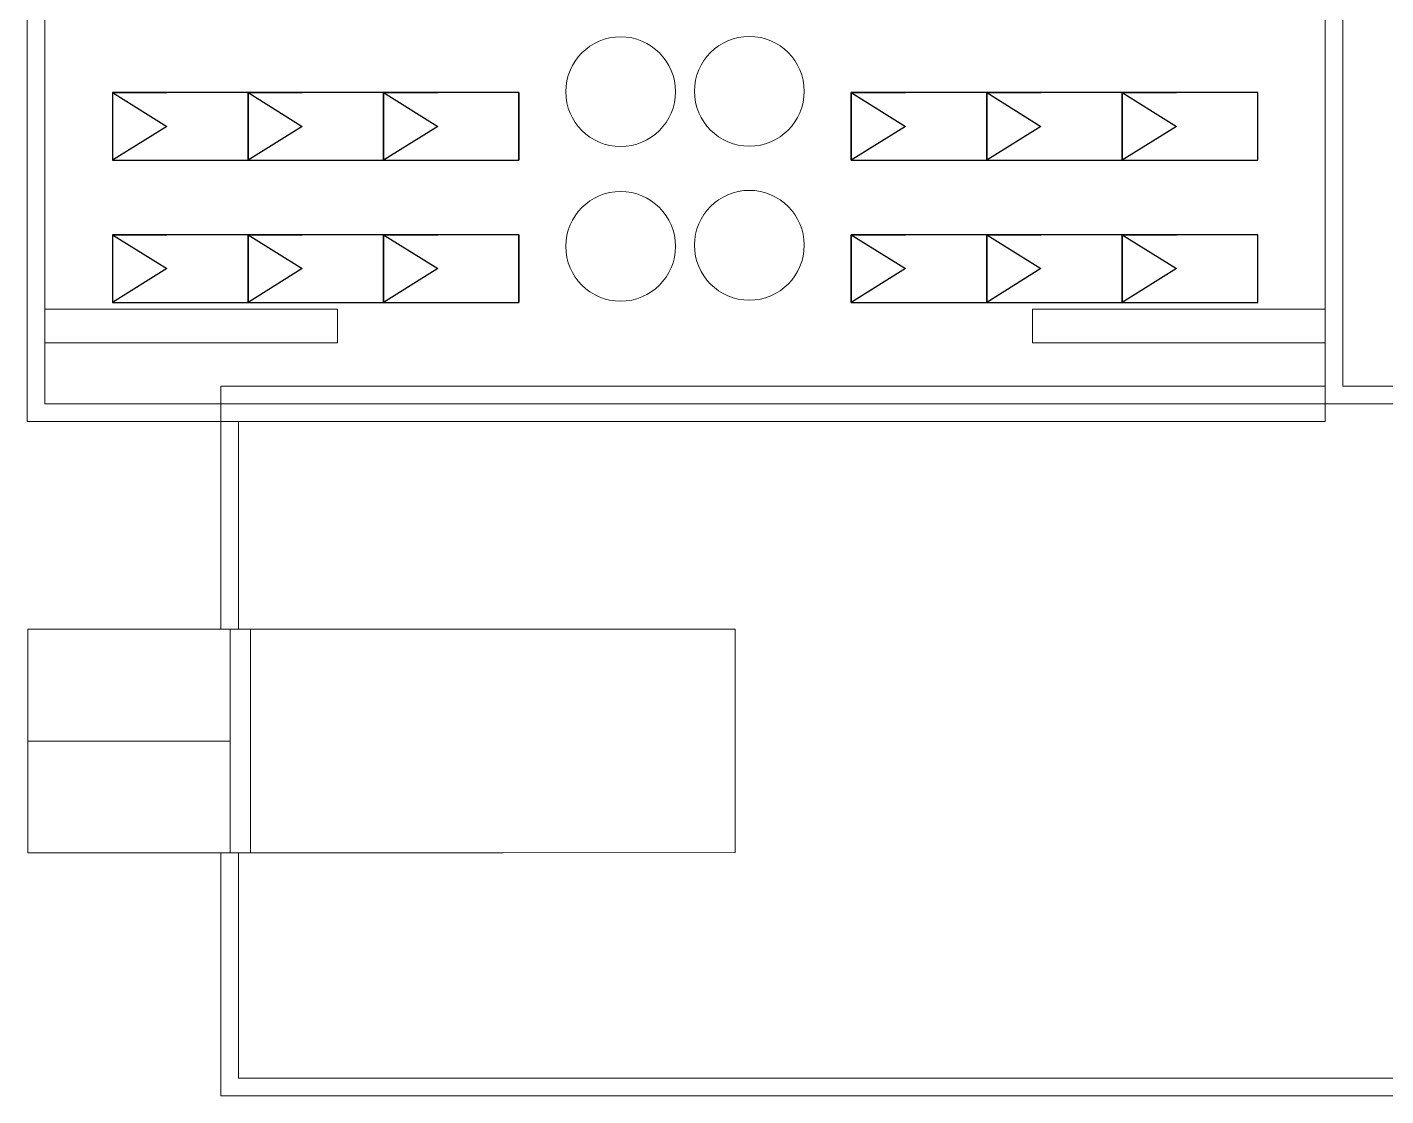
# Model space of a CAD drawing. Header units: millimetres. Extents: x -65 to 139, y 387 to 509.
# Drawn here: x 79.53 to 99.59, y 453.92 to 469.69 of the extents above; entities that cross this region are included whole.
import ezdxf

# ---------------------------------------------------------------- set-up
doc = ezdxf.new("R2010")
doc.units = ezdxf.units.MM
doc.layers.add('pannelli', color=1, linetype='Continuous')
doc.layers.add('PROIEZIONI - projections', color=145, linetype='Continuous', lineweight=13)

msp = doc.modelspace()

# ---------------------------------------------------------------- linework, layer by layer
at = {"layer": 'pannelli'}
for p, q in [((80.794, 468.73), (80.794, 467.73)), ((82.794, 468.73), (80.794, 468.73)), ((80.794, 468.73), (81.594, 468.23)), ((80.794, 468.73), (80.794, 467.73)), ((80.794, 468.73), (80.794, 467.73)), ((80.794, 468.73), (80.794, 467.73)), ((82.794, 468.73), (80.794, 468.73)), ((80.794, 468.73), (81.594, 468.73)), ((82.794, 468.73), (80.794, 468.73)), ((82.794, 468.73), (80.794, 468.73)), ((84.794, 468.73), (82.794, 468.73)), ((82.794, 468.73), (82.794, 467.73)), ((82.794, 467.73), (82.794, 468.73)), ((84.794, 468.73), (82.794, 468.73)), ((84.794, 468.73), (82.794, 468.73)), ((84.794, 468.73), (82.794, 468.73)), ((82.794, 468.73), (83.594, 468.23)), ((82.794, 468.73), (82.794, 467.73)), ((82.794, 467.73), (82.794, 468.73)), ((82.794, 468.73), (82.794, 467.73)), ((82.794, 468.73), (82.794, 467.73)), ((82.794, 467.73), (82.794, 468.73)), ((82.794, 468.73), (82.794, 467.73)), ((82.794, 467.73), (82.794, 468.73)), ((82.794, 468.73), (83.594, 468.73)), ((84.794, 468.73), (84.794, 467.73)), ((84.794, 467.73), (84.794, 468.73)), ((86.794, 468.73), (84.794, 468.73)), ((84.794, 468.73), (85.594, 468.23)), ((84.794, 468.73), (84.794, 467.73)), ((84.794, 467.73), (84.794, 468.73)), ((84.794, 468.73), (84.794, 467.73)), ((84.794, 468.73), (84.794, 467.73)), ((84.794, 467.73), (84.794, 468.73)), ((84.794, 468.73), (84.794, 467.73)), ((84.794, 467.73), (84.794, 468.73)), ((86.794, 468.73), (84.794, 468.73)), ((86.794, 468.73), (84.794, 468.73)), ((86.794, 468.73), (84.794, 468.73)), ((86.794, 468.73), (84.794, 468.73)), ((84.794, 468.73), (85.594, 468.73)), ((86.794, 467.73), (86.794, 468.73)), ((86.794, 468.73), (86.794, 467.73)), ((86.794, 467.73), (86.794, 468.73)), ((86.794, 468.73), (86.794, 467.73)), ((86.794, 467.73), (86.794, 468.73)), ((86.794, 468.73), (86.794, 467.73)), ((86.794, 468.73), (86.794, 467.73)), ((86.794, 467.73), (86.794, 468.73)), ((86.794, 468.73), (86.794, 467.73)), ((86.794, 467.73), (86.794, 468.73)), ((86.794, 468.73), (86.794, 467.73)), ((91.698, 467.73), (91.698, 468.73)), ((91.698, 468.73), (91.698, 467.73)), ((93.698, 468.73), (91.698, 468.73)), ((91.698, 468.73), (92.498, 468.23)), ((91.698, 467.73), (91.698, 468.73)), ((91.698, 468.73), (91.698, 467.73)), ((91.698, 467.73), (91.698, 468.73)), ((91.698, 468.73), (91.698, 467.73)), ((91.698, 468.73), (91.698, 467.73)), ((91.698, 467.73), (91.698, 468.73)), ((91.698, 468.73), (91.698, 467.73)), ((91.698, 468.73), (92.498, 468.23)), ((91.698, 467.73), (91.698, 468.73)), ((91.698, 468.73), (91.698, 467.73)), ((91.698, 467.73), (91.698, 468.73)), ((91.698, 468.73), (91.698, 467.73)), ((91.698, 468.73), (91.698, 467.73)), ((91.698, 467.73), (91.698, 468.73)), ((91.698, 468.73), (91.698, 467.73)), ((91.698, 467.73), (91.698, 468.73)), ((91.698, 468.73), (91.698, 467.73)), ((93.698, 468.73), (91.698, 468.73)), ((93.698, 468.73), (91.698, 468.73)), ((93.698, 468.73), (91.698, 468.73)), ((91.698, 468.73), (92.498, 468.73)), ((93.698, 468.73), (91.698, 468.73)), ((93.698, 468.73), (91.698, 468.73)), ((93.698, 468.73), (91.698, 468.73)), ((91.698, 468.73), (92.498, 468.73)), ((93.698, 468.73), (91.698, 468.73)), ((91.698, 468.73), (92.498, 468.23)), ((91.698, 467.73), (91.698, 468.73)), ((91.698, 468.73), (91.698, 467.73)), ((91.698, 467.73), (91.698, 468.73)), ((91.698, 468.73), (91.698, 467.73)), ((91.698, 468.73), (91.698, 467.73)), ((91.698, 467.73), (91.698, 468.73)), ((91.698, 468.73), (91.698, 467.73)), ((91.698, 468.73), (92.498, 468.23)), ((91.698, 467.73), (91.698, 468.73)), ((91.698, 468.73), (91.698, 467.73)), ((91.698, 467.73), (91.698, 468.73)), ((91.698, 468.73), (91.698, 467.73)), ((91.698, 468.73), (91.698, 467.73)), ((91.698, 467.73), (91.698, 468.73)), ((91.698, 468.73), (91.698, 467.73)), ((91.698, 467.73), (91.698, 468.73)), ((91.698, 468.73), (91.698, 467.73)), ((93.698, 468.73), (91.698, 468.73)), ((93.698, 468.73), (91.698, 468.73)), ((93.698, 468.73), (91.698, 468.73)), ((91.698, 468.73), (92.498, 468.73)), ((93.698, 468.73), (91.698, 468.73)), ((93.698, 468.73), (91.698, 468.73)), ((93.698, 468.73), (91.698, 468.73)), ((91.698, 468.73), (92.498, 468.73)), ((93.698, 468.73), (91.698, 468.73)), ((95.698, 468.73), (93.698, 468.73)), ((93.698, 467.73), (93.698, 468.73)), ((93.698, 468.73), (93.698, 467.73)), ((95.698, 468.73), (93.698, 468.73)), ((95.698, 468.73), (93.698, 468.73)), ((95.698, 468.73), (93.698, 468.73)), ((95.698, 468.73), (93.698, 468.73)), ((95.698, 468.73), (93.698, 468.73)), ((95.698, 468.73), (93.698, 468.73)), ((95.698, 468.73), (93.698, 468.73)), ((95.698, 468.73), (93.698, 468.73)), ((95.698, 468.73), (93.698, 468.73)), ((93.698, 468.73), (94.498, 468.23)), ((93.698, 467.73), (93.698, 468.73)), ((93.698, 468.73), (93.698, 467.73)), ((93.698, 467.73), (93.698, 468.73)), ((93.698, 468.73), (93.698, 467.73)), ((93.698, 468.73), (93.698, 467.73)), ((93.698, 467.73), (93.698, 468.73)), ((93.698, 468.73), (93.698, 467.73)), ((93.698, 468.73), (94.498, 468.23)), ((93.698, 467.73), (93.698, 468.73)), ((93.698, 468.73), (93.698, 467.73)), ((93.698, 467.73), (93.698, 468.73)), ((93.698, 468.73), (93.698, 467.73)), ((93.698, 468.73), (93.698, 467.73)), ((93.698, 467.73), (93.698, 468.73)), ((93.698, 468.73), (93.698, 467.73)), ((93.698, 467.73), (93.698, 468.73)), ((93.698, 468.73), (93.698, 467.73)), ((93.698, 468.73), (94.498, 468.73)), ((93.698, 468.73), (94.498, 468.73)), ((95.698, 468.73), (93.698, 468.73)), ((95.698, 468.73), (93.698, 468.73)), ((95.698, 468.73), (93.698, 468.73)), ((95.698, 468.73), (93.698, 468.73)), ((95.698, 468.73), (93.698, 468.73)), ((95.698, 468.73), (93.698, 468.73)), ((95.698, 468.73), (93.698, 468.73)), ((95.698, 468.73), (93.698, 468.73)), ((95.698, 468.73), (93.698, 468.73)), ((93.698, 468.73), (94.498, 468.23)), ((93.698, 467.73), (93.698, 468.73)), ((93.698, 468.73), (93.698, 467.73)), ((93.698, 467.73), (93.698, 468.73)), ((93.698, 468.73), (93.698, 467.73)), ((93.698, 468.73), (93.698, 467.73)), ((93.698, 467.73), (93.698, 468.73)), ((93.698, 468.73), (93.698, 467.73)), ((93.698, 468.73), (94.498, 468.23)), ((93.698, 467.73), (93.698, 468.73)), ((93.698, 468.73), (93.698, 467.73)), ((93.698, 467.73), (93.698, 468.73)), ((93.698, 468.73), (93.698, 467.73)), ((93.698, 468.73), (93.698, 467.73)), ((93.698, 467.73), (93.698, 468.73)), ((93.698, 468.73), (93.698, 467.73)), ((93.698, 467.73), (93.698, 468.73)), ((93.698, 468.73), (93.698, 467.73)), ((93.698, 468.73), (94.498, 468.73)), ((93.698, 468.73), (94.498, 468.73)), ((95.698, 468.73), (95.698, 467.73)), ((95.698, 467.73), (95.698, 468.73)), ((97.698, 468.73), (95.698, 468.73)), ((95.698, 468.73), (96.498, 468.23)), ((95.698, 468.73), (95.698, 467.73)), ((95.698, 467.73), (95.698, 468.73)), ((95.698, 468.73), (95.698, 467.73)), ((95.698, 467.73), (95.698, 468.73)), ((95.698, 468.73), (95.698, 467.73)), ((95.698, 468.73), (95.698, 467.73)), ((95.698, 467.73), (95.698, 468.73)), ((95.698, 468.73), (95.698, 467.73)), ((95.698, 467.73), (95.698, 468.73)), ((95.698, 468.73), (96.498, 468.23)), ((95.698, 468.73), (95.698, 467.73)), ((95.698, 467.73), (95.698, 468.73)), ((95.698, 468.73), (95.698, 467.73)), ((95.698, 467.73), (95.698, 468.73)), ((95.698, 468.73), (95.698, 467.73)), ((95.698, 468.73), (95.698, 467.73)), ((95.698, 467.73), (95.698, 468.73)), ((95.698, 468.73), (95.698, 467.73)), ((95.698, 467.73), (95.698, 468.73)), ((95.698, 468.73), (95.698, 467.73)), ((95.698, 467.73), (95.698, 468.73)), ((97.698, 468.73), (95.698, 468.73)), ((97.698, 468.73), (95.698, 468.73)), ((95.698, 468.73), (96.498, 468.73)), ((97.698, 468.73), (95.698, 468.73)), ((97.698, 468.73), (95.698, 468.73)), ((97.698, 468.73), (95.698, 468.73)), ((95.698, 468.73), (96.498, 468.73)), ((97.698, 468.73), (95.698, 468.73)), ((97.698, 468.73), (95.698, 468.73)), ((95.698, 468.73), (96.498, 468.23)), ((95.698, 468.73), (95.698, 467.73)), ((95.698, 467.73), (95.698, 468.73)), ((95.698, 468.73), (95.698, 467.73)), ((95.698, 467.73), (95.698, 468.73)), ((95.698, 468.73), (95.698, 467.73)), ((95.698, 468.73), (95.698, 467.73)), ((95.698, 467.73), (95.698, 468.73)), ((95.698, 468.73), (95.698, 467.73)), ((95.698, 467.73), (95.698, 468.73)), ((95.698, 468.73), (96.498, 468.23)), ((95.698, 468.73), (95.698, 467.73)), ((95.698, 467.73), (95.698, 468.73)), ((95.698, 468.73), (95.698, 467.73)), ((95.698, 467.73), (95.698, 468.73)), ((95.698, 468.73), (95.698, 467.73)), ((95.698, 468.73), (95.698, 467.73)), ((95.698, 467.73), (95.698, 468.73)), ((95.698, 468.73), (95.698, 467.73)), ((95.698, 467.73), (95.698, 468.73)), ((95.698, 468.73), (95.698, 467.73)), ((95.698, 467.73), (95.698, 468.73)), ((97.698, 468.73), (95.698, 468.73)), ((97.698, 468.73), (95.698, 468.73)), ((95.698, 468.73), (96.498, 468.73)), ((97.698, 468.73), (95.698, 468.73)), ((97.698, 468.73), (95.698, 468.73)), ((97.698, 468.73), (95.698, 468.73)), ((95.698, 468.73), (96.498, 468.73)), ((97.698, 468.73), (95.698, 468.73)), ((97.698, 468.73), (95.698, 468.73)), ((97.698, 467.73), (97.698, 468.73)), ((97.698, 467.73), (97.698, 468.73)), ((97.698, 467.73), (97.698, 468.73)), ((97.698, 467.73), (97.698, 468.73)), ((97.698, 467.73), (97.698, 468.73)), ((97.698, 467.73), (97.698, 468.73)), ((97.698, 467.73), (97.698, 468.73)), ((97.698, 467.73), (97.698, 468.73)), ((97.698, 467.73), (97.698, 468.73)), ((97.698, 467.73), (97.698, 468.73)), ((97.698, 467.73), (97.698, 468.73)), ((97.698, 467.73), (97.698, 468.73)), ((97.698, 467.73), (97.698, 468.73)), ((97.698, 467.73), (97.698, 468.73)), ((97.698, 467.73), (97.698, 468.73)), ((81.594, 468.23), (80.794, 467.73)), ((83.594, 468.23), (82.794, 467.73)), ((85.594, 468.23), (84.794, 467.73)), ((92.498, 468.23), (91.698, 467.73)), ((92.498, 468.23), (91.698, 467.73)), ((92.498, 468.23), (91.698, 467.73)), ((92.498, 468.23), (91.698, 467.73)), ((94.498, 468.23), (93.698, 467.73)), ((94.498, 468.23), (93.698, 467.73)), ((94.498, 468.23), (93.698, 467.73)), ((94.498, 468.23), (93.698, 467.73)), ((96.498, 468.23), (95.698, 467.73)), ((96.498, 468.23), (95.698, 467.73)), ((96.498, 468.23), (95.698, 467.73)), ((96.498, 468.23), (95.698, 467.73)), ((80.794, 467.73), (82.794, 467.73)), ((80.794, 467.73), (82.794, 467.73)), ((80.794, 467.73), (82.794, 467.73)), ((80.794, 467.73), (82.794, 467.73)), ((82.794, 467.73), (84.794, 467.73)), ((82.794, 467.73), (84.794, 467.73)), ((82.794, 467.73), (84.794, 467.73)), ((82.794, 467.73), (84.794, 467.73)), ((84.794, 467.73), (86.794, 467.73)), ((84.794, 467.73), (86.794, 467.73)), ((84.794, 467.73), (86.794, 467.73)), ((84.794, 467.73), (86.794, 467.73)), ((84.794, 467.73), (86.794, 467.73)), ((91.698, 467.73), (93.698, 467.73)), ((91.698, 467.73), (93.698, 467.73)), ((91.698, 467.73), (93.698, 467.73)), ((91.698, 467.73), (93.698, 467.73)), ((91.698, 467.73), (93.698, 467.73)), ((91.698, 467.73), (93.698, 467.73)), ((91.698, 467.73), (93.698, 467.73)), ((91.698, 467.73), (93.698, 467.73)), ((91.698, 467.73), (93.698, 467.73)), ((91.698, 467.73), (93.698, 467.73)), ((91.698, 467.73), (93.698, 467.73)), ((91.698, 467.73), (93.698, 467.73)), ((91.698, 467.73), (93.698, 467.73)), ((91.698, 467.73), (93.698, 467.73)), ((91.698, 467.73), (93.698, 467.73)), ((93.698, 467.73), (95.698, 467.73)), ((93.698, 467.73), (95.698, 467.73)), ((93.698, 467.73), (95.698, 467.73)), ((93.698, 467.73), (95.698, 467.73)), ((93.698, 467.73), (95.698, 467.73)), ((93.698, 467.73), (95.698, 467.73)), ((93.698, 467.73), (95.698, 467.73)), ((93.698, 467.73), (95.698, 467.73)), ((93.698, 467.73), (95.698, 467.73)), ((93.698, 467.73), (95.698, 467.73)), ((93.698, 467.73), (95.698, 467.73)), ((93.698, 467.73), (95.698, 467.73)), ((93.698, 467.73), (95.698, 467.73)), ((93.698, 467.73), (95.698, 467.73)), ((93.698, 467.73), (95.698, 467.73)), ((93.698, 467.73), (95.698, 467.73)), ((93.698, 467.73), (95.698, 467.73)), ((93.698, 467.73), (95.698, 467.73)), ((93.698, 467.73), (95.698, 467.73)), ((95.698, 467.73), (97.698, 467.73)), ((95.698, 467.73), (97.698, 467.73)), ((95.698, 467.73), (97.698, 467.73)), ((95.698, 467.73), (97.698, 467.73)), ((95.698, 467.73), (97.698, 467.73)), ((95.698, 467.73), (97.698, 467.73)), ((95.698, 467.73), (97.698, 467.73)), ((95.698, 467.73), (97.698, 467.73)), ((95.698, 467.73), (97.698, 467.73)), ((95.698, 467.73), (97.698, 467.73)), ((95.698, 467.73), (97.698, 467.73)), ((95.698, 467.73), (97.698, 467.73)), ((95.698, 467.73), (97.698, 467.73)), ((95.698, 467.73), (97.698, 467.73)), ((95.698, 467.73), (97.698, 467.73)), ((82.794, 466.63), (80.794, 466.63)), ((80.794, 466.63), (80.794, 465.63)), ((82.794, 466.63), (80.794, 466.63)), ((82.794, 466.63), (80.794, 466.63)), ((80.794, 466.63), (81.594, 466.63)), ((82.794, 466.63), (80.794, 466.63)), ((80.794, 466.63), (81.594, 466.13)), ((82.794, 466.63), (80.794, 466.63)), ((80.794, 466.63), (80.794, 465.63)), ((80.794, 466.63), (80.794, 465.63)), ((80.794, 466.63), (80.794, 465.63)), ((80.794, 466.63), (80.794, 465.63)), ((84.794, 466.63), (82.794, 466.63)), ((82.794, 465.63), (82.794, 466.63)), ((82.794, 466.63), (82.794, 465.63)), ((84.794, 466.63), (82.794, 466.63)), ((84.794, 466.63), (82.794, 466.63)), ((84.794, 466.63), (82.794, 466.63)), ((84.794, 466.63), (82.794, 466.63)), ((82.794, 465.63), (82.794, 466.63)), ((82.794, 466.63), (82.794, 465.63)), ((82.794, 465.63), (82.794, 466.63)), ((82.794, 466.63), (82.794, 465.63)), ((82.794, 466.63), (82.794, 465.63)), ((82.794, 465.63), (82.794, 466.63)), ((82.794, 466.63), (82.794, 465.63)), ((82.794, 465.63), (82.794, 466.63)), ((82.794, 466.63), (82.794, 465.63)), ((82.794, 466.63), (83.594, 466.63)), ((82.794, 466.63), (83.594, 466.13)), ((84.794, 465.63), (84.794, 466.63)), ((84.794, 466.63), (84.794, 465.63)), ((86.794, 466.63), (84.794, 466.63)), ((84.794, 465.63), (84.794, 466.63)), ((84.794, 466.63), (84.794, 465.63)), ((84.794, 465.63), (84.794, 466.63)), ((84.794, 466.63), (84.794, 465.63)), ((84.794, 466.63), (84.794, 465.63)), ((84.794, 465.63), (84.794, 466.63)), ((84.794, 466.63), (84.794, 465.63)), ((84.794, 465.63), (84.794, 466.63)), ((84.794, 466.63), (84.794, 465.63)), ((86.794, 466.63), (84.794, 466.63)), ((86.794, 466.63), (84.794, 466.63)), ((86.794, 466.63), (84.794, 466.63)), ((86.794, 466.63), (84.794, 466.63)), ((86.794, 466.63), (84.794, 466.63)), ((84.794, 466.63), (85.594, 466.63)), ((84.794, 466.63), (85.594, 466.13)), ((86.794, 466.63), (86.794, 465.63)), ((86.794, 465.63), (86.794, 466.63)), ((86.794, 466.63), (86.794, 465.63)), ((86.794, 465.63), (86.794, 466.63)), ((86.794, 466.63), (86.794, 465.63)), ((86.794, 465.63), (86.794, 466.63)), ((86.794, 466.63), (86.794, 465.63)), ((86.794, 466.63), (86.794, 465.63)), ((86.794, 465.63), (86.794, 466.63)), ((86.794, 466.63), (86.794, 465.63)), ((86.794, 465.63), (86.794, 466.63)), ((86.794, 466.63), (86.794, 465.63)), ((86.794, 465.63), (86.794, 466.63)), ((93.698, 466.63), (91.698, 466.63)), ((91.698, 466.63), (91.698, 465.63)), ((91.698, 465.63), (91.698, 466.63)), ((93.698, 466.63), (91.698, 466.63)), ((93.698, 466.63), (91.698, 466.63)), ((93.698, 466.63), (91.698, 466.63)), ((93.698, 466.63), (91.698, 466.63)), ((91.698, 466.63), (92.498, 466.63)), ((91.698, 466.63), (92.498, 466.13)), ((93.698, 466.63), (91.698, 466.63)), ((93.698, 466.63), (91.698, 466.63)), ((93.698, 466.63), (91.698, 466.63)), ((93.698, 466.63), (91.698, 466.63)), ((91.698, 466.63), (92.498, 466.63)), ((91.698, 466.63), (92.498, 466.13)), ((93.698, 466.63), (91.698, 466.63)), ((91.698, 466.63), (91.698, 465.63)), ((91.698, 465.63), (91.698, 466.63)), ((91.698, 466.63), (91.698, 465.63)), ((91.698, 465.63), (91.698, 466.63)), ((91.698, 466.63), (91.698, 465.63)), ((91.698, 466.63), (91.698, 465.63)), ((91.698, 465.63), (91.698, 466.63)), ((91.698, 466.63), (91.698, 465.63)), ((91.698, 465.63), (91.698, 466.63)), ((91.698, 466.63), (91.698, 465.63)), ((91.698, 465.63), (91.698, 466.63)), ((91.698, 466.63), (91.698, 465.63)), ((91.698, 465.63), (91.698, 466.63)), ((91.698, 466.63), (91.698, 465.63)), ((91.698, 466.63), (91.698, 465.63)), ((91.698, 465.63), (91.698, 466.63)), ((91.698, 466.63), (91.698, 465.63)), ((91.698, 465.63), (91.698, 466.63)), ((91.698, 466.63), (91.698, 465.63)), ((91.698, 465.63), (91.698, 466.63)), ((93.698, 466.63), (91.698, 466.63)), ((93.698, 466.63), (91.698, 466.63)), ((93.698, 466.63), (91.698, 466.63)), ((93.698, 466.63), (91.698, 466.63)), ((91.698, 466.63), (92.498, 466.63)), ((91.698, 466.63), (92.498, 466.13)), ((93.698, 466.63), (91.698, 466.63)), ((93.698, 466.63), (91.698, 466.63)), ((93.698, 466.63), (91.698, 466.63)), ((93.698, 466.63), (91.698, 466.63)), ((91.698, 466.63), (92.498, 466.63)), ((91.698, 466.63), (92.498, 466.13)), ((93.698, 466.63), (91.698, 466.63)), ((91.698, 466.63), (91.698, 465.63)), ((91.698, 465.63), (91.698, 466.63)), ((91.698, 466.63), (91.698, 465.63)), ((91.698, 465.63), (91.698, 466.63)), ((91.698, 466.63), (91.698, 465.63)), ((91.698, 466.63), (91.698, 465.63)), ((91.698, 465.63), (91.698, 466.63)), ((91.698, 466.63), (91.698, 465.63)), ((91.698, 465.63), (91.698, 466.63)), ((91.698, 466.63), (91.698, 465.63)), ((91.698, 465.63), (91.698, 466.63)), ((91.698, 466.63), (91.698, 465.63)), ((91.698, 465.63), (91.698, 466.63)), ((91.698, 466.63), (91.698, 465.63)), ((91.698, 466.63), (91.698, 465.63)), ((91.698, 465.63), (91.698, 466.63)), ((91.698, 466.63), (91.698, 465.63)), ((91.698, 465.63), (91.698, 466.63)), ((91.698, 466.63), (91.698, 465.63)), ((91.698, 465.63), (91.698, 466.63)), ((95.698, 466.63), (93.698, 466.63)), ((93.698, 466.63), (93.698, 465.63)), ((93.698, 465.63), (93.698, 466.63)), ((95.698, 466.63), (93.698, 466.63)), ((95.698, 466.63), (93.698, 466.63)), ((95.698, 466.63), (93.698, 466.63)), ((95.698, 466.63), (93.698, 466.63)), ((95.698, 466.63), (93.698, 466.63)), ((95.698, 466.63), (93.698, 466.63)), ((95.698, 466.63), (93.698, 466.63)), ((95.698, 466.63), (93.698, 466.63)), ((95.698, 466.63), (93.698, 466.63)), ((95.698, 466.63), (93.698, 466.63)), ((95.698, 466.63), (93.698, 466.63)), ((93.698, 466.63), (93.698, 465.63)), ((93.698, 465.63), (93.698, 466.63)), ((93.698, 466.63), (93.698, 465.63)), ((93.698, 465.63), (93.698, 466.63)), ((93.698, 466.63), (93.698, 465.63)), ((93.698, 466.63), (93.698, 465.63)), ((93.698, 465.63), (93.698, 466.63)), ((93.698, 466.63), (93.698, 465.63)), ((93.698, 465.63), (93.698, 466.63)), ((93.698, 466.63), (93.698, 465.63)), ((93.698, 465.63), (93.698, 466.63)), ((93.698, 466.63), (93.698, 465.63)), ((93.698, 465.63), (93.698, 466.63)), ((93.698, 466.63), (93.698, 465.63)), ((93.698, 466.63), (93.698, 465.63)), ((93.698, 465.63), (93.698, 466.63)), ((93.698, 466.63), (93.698, 465.63)), ((93.698, 465.63), (93.698, 466.63)), ((93.698, 466.63), (93.698, 465.63)), ((93.698, 465.63), (93.698, 466.63)), ((93.698, 466.63), (94.498, 466.63)), ((93.698, 466.63), (94.498, 466.13)), ((93.698, 466.63), (94.498, 466.63)), ((93.698, 466.63), (94.498, 466.13)), ((95.698, 466.63), (93.698, 466.63)), ((95.698, 466.63), (93.698, 466.63)), ((95.698, 466.63), (93.698, 466.63)), ((95.698, 466.63), (93.698, 466.63)), ((95.698, 466.63), (93.698, 466.63)), ((95.698, 466.63), (93.698, 466.63)), ((95.698, 466.63), (93.698, 466.63)), ((95.698, 466.63), (93.698, 466.63)), ((95.698, 466.63), (93.698, 466.63)), ((95.698, 466.63), (93.698, 466.63)), ((95.698, 466.63), (93.698, 466.63)), ((93.698, 466.63), (93.698, 465.63)), ((93.698, 465.63), (93.698, 466.63)), ((93.698, 466.63), (93.698, 465.63)), ((93.698, 465.63), (93.698, 466.63)), ((93.698, 466.63), (93.698, 465.63)), ((93.698, 466.63), (93.698, 465.63)), ((93.698, 465.63), (93.698, 466.63)), ((93.698, 466.63), (93.698, 465.63)), ((93.698, 465.63), (93.698, 466.63)), ((93.698, 466.63), (93.698, 465.63)), ((93.698, 465.63), (93.698, 466.63)), ((93.698, 466.63), (93.698, 465.63)), ((93.698, 465.63), (93.698, 466.63)), ((93.698, 466.63), (93.698, 465.63)), ((93.698, 466.63), (93.698, 465.63)), ((93.698, 465.63), (93.698, 466.63)), ((93.698, 466.63), (93.698, 465.63)), ((93.698, 465.63), (93.698, 466.63)), ((93.698, 466.63), (93.698, 465.63)), ((93.698, 465.63), (93.698, 466.63)), ((93.698, 466.63), (94.498, 466.63)), ((93.698, 466.63), (94.498, 466.13)), ((93.698, 466.63), (94.498, 466.63)), ((93.698, 466.63), (94.498, 466.13)), ((95.698, 465.63), (95.698, 466.63)), ((95.698, 466.63), (95.698, 465.63)), ((97.698, 466.63), (95.698, 466.63)), ((95.698, 465.63), (95.698, 466.63)), ((95.698, 466.63), (95.698, 465.63)), ((95.698, 465.63), (95.698, 466.63)), ((95.698, 466.63), (95.698, 465.63)), ((95.698, 465.63), (95.698, 466.63)), ((95.698, 466.63), (95.698, 465.63)), ((95.698, 466.63), (95.698, 465.63)), ((95.698, 465.63), (95.698, 466.63)), ((95.698, 466.63), (95.698, 465.63)), ((95.698, 465.63), (95.698, 466.63)), ((95.698, 466.63), (95.698, 465.63)), ((95.698, 465.63), (95.698, 466.63)), ((95.698, 466.63), (95.698, 465.63)), ((95.698, 465.63), (95.698, 466.63)), ((95.698, 466.63), (95.698, 465.63)), ((95.698, 465.63), (95.698, 466.63)), ((95.698, 466.63), (95.698, 465.63)), ((95.698, 466.63), (95.698, 465.63)), ((95.698, 465.63), (95.698, 466.63)), ((95.698, 466.63), (95.698, 465.63)), ((95.698, 465.63), (95.698, 466.63)), ((95.698, 466.63), (95.698, 465.63)), ((95.698, 465.63), (95.698, 466.63)), ((95.698, 466.63), (95.698, 465.63)), ((97.698, 466.63), (95.698, 466.63)), ((97.698, 466.63), (95.698, 466.63)), ((95.698, 466.63), (96.498, 466.63)), ((97.698, 466.63), (95.698, 466.63)), ((97.698, 466.63), (95.698, 466.63)), ((95.698, 466.63), (96.498, 466.13)), ((97.698, 466.63), (95.698, 466.63)), ((97.698, 466.63), (95.698, 466.63)), ((95.698, 466.63), (96.498, 466.63)), ((97.698, 466.63), (95.698, 466.63)), ((97.698, 466.63), (95.698, 466.63)), ((95.698, 466.63), (96.498, 466.13)), ((97.698, 466.63), (95.698, 466.63)), ((95.698, 465.63), (95.698, 466.63)), ((95.698, 466.63), (95.698, 465.63)), ((95.698, 465.63), (95.698, 466.63)), ((95.698, 466.63), (95.698, 465.63)), ((95.698, 465.63), (95.698, 466.63)), ((95.698, 466.63), (95.698, 465.63)), ((95.698, 466.63), (95.698, 465.63)), ((95.698, 465.63), (95.698, 466.63)), ((95.698, 466.63), (95.698, 465.63)), ((95.698, 465.63), (95.698, 466.63)), ((95.698, 466.63), (95.698, 465.63)), ((95.698, 465.63), (95.698, 466.63)), ((95.698, 466.63), (95.698, 465.63)), ((95.698, 465.63), (95.698, 466.63)), ((95.698, 466.63), (95.698, 465.63)), ((95.698, 465.63), (95.698, 466.63)), ((95.698, 466.63), (95.698, 465.63)), ((95.698, 466.63), (95.698, 465.63)), ((95.698, 465.63), (95.698, 466.63)), ((95.698, 466.63), (95.698, 465.63)), ((95.698, 465.63), (95.698, 466.63)), ((95.698, 466.63), (95.698, 465.63)), ((95.698, 465.63), (95.698, 466.63)), ((95.698, 466.63), (95.698, 465.63)), ((97.698, 466.63), (95.698, 466.63)), ((97.698, 466.63), (95.698, 466.63)), ((95.698, 466.63), (96.498, 466.63)), ((97.698, 466.63), (95.698, 466.63)), ((97.698, 466.63), (95.698, 466.63)), ((95.698, 466.63), (96.498, 466.13)), ((97.698, 466.63), (95.698, 466.63)), ((97.698, 466.63), (95.698, 466.63)), ((95.698, 466.63), (96.498, 466.63)), ((97.698, 466.63), (95.698, 466.63)), ((97.698, 466.63), (95.698, 466.63)), ((95.698, 466.63), (96.498, 466.13)), ((97.698, 466.63), (95.698, 466.63)), ((97.698, 465.63), (97.698, 466.63)), ((97.698, 465.63), (97.698, 466.63)), ((97.698, 465.63), (97.698, 466.63)), ((97.698, 465.63), (97.698, 466.63)), ((97.698, 465.63), (97.698, 466.63)), ((97.698, 465.63), (97.698, 466.63)), ((97.698, 465.63), (97.698, 466.63)), ((97.698, 465.63), (97.698, 466.63)), ((97.698, 465.63), (97.698, 466.63)), ((97.698, 465.63), (97.698, 466.63)), ((97.698, 465.63), (97.698, 466.63)), ((97.698, 465.63), (97.698, 466.63)), ((97.698, 465.63), (97.698, 466.63)), ((97.698, 465.63), (97.698, 466.63)), ((97.698, 465.63), (97.698, 466.63)), ((97.698, 465.63), (97.698, 466.63)), ((97.698, 465.63), (97.698, 466.63)), ((97.698, 465.63), (97.698, 466.63)), ((97.698, 465.63), (97.698, 466.63)), ((81.594, 466.13), (80.794, 465.63)), ((83.594, 466.13), (82.794, 465.63)), ((85.594, 466.13), (84.794, 465.63)), ((92.498, 466.13), (91.698, 465.63)), ((92.498, 466.13), (91.698, 465.63)), ((92.498, 466.13), (91.698, 465.63)), ((92.498, 466.13), (91.698, 465.63)), ((94.498, 466.13), (93.698, 465.63)), ((94.498, 466.13), (93.698, 465.63)), ((94.498, 466.13), (93.698, 465.63)), ((94.498, 466.13), (93.698, 465.63)), ((96.498, 466.13), (95.698, 465.63)), ((96.498, 466.13), (95.698, 465.63)), ((96.498, 466.13), (95.698, 465.63)), ((96.498, 466.13), (95.698, 465.63)), ((80.794, 465.63), (82.794, 465.63)), ((80.794, 465.63), (82.794, 465.63)), ((80.794, 465.63), (82.794, 465.63)), ((80.794, 465.63), (82.794, 465.63)), ((80.794, 465.63), (82.794, 465.63)), ((82.794, 465.63), (84.794, 465.63)), ((82.794, 465.63), (84.794, 465.63)), ((82.794, 465.63), (84.794, 465.63)), ((82.794, 465.63), (84.794, 465.63)), ((82.794, 465.63), (84.794, 465.63)), ((84.794, 465.63), (86.794, 465.63)), ((84.794, 465.63), (86.794, 465.63)), ((84.794, 465.63), (86.794, 465.63)), ((84.794, 465.63), (86.794, 465.63)), ((84.794, 465.63), (86.794, 465.63)), ((84.794, 465.63), (86.794, 465.63)), ((91.698, 465.63), (93.698, 465.63)), ((91.698, 465.63), (93.698, 465.63)), ((91.698, 465.63), (93.698, 465.63)), ((91.698, 465.63), (93.698, 465.63)), ((91.698, 465.63), (93.698, 465.63)), ((91.698, 465.63), (93.698, 465.63)), ((91.698, 465.63), (93.698, 465.63)), ((91.698, 465.63), (93.698, 465.63)), ((91.698, 465.63), (93.698, 465.63)), ((91.698, 465.63), (93.698, 465.63)), ((91.698, 465.63), (93.698, 465.63)), ((91.698, 465.63), (93.698, 465.63)), ((91.698, 465.63), (93.698, 465.63)), ((91.698, 465.63), (93.698, 465.63)), ((91.698, 465.63), (93.698, 465.63)), ((91.698, 465.63), (93.698, 465.63)), ((91.698, 465.63), (93.698, 465.63)), ((91.698, 465.63), (93.698, 465.63)), ((91.698, 465.63), (93.698, 465.63)), ((93.698, 465.63), (95.698, 465.63)), ((93.698, 465.63), (95.698, 465.63)), ((93.698, 465.63), (95.698, 465.63)), ((93.698, 465.63), (95.698, 465.63)), ((93.698, 465.63), (95.698, 465.63)), ((93.698, 465.63), (95.698, 465.63)), ((93.698, 465.63), (95.698, 465.63)), ((93.698, 465.63), (95.698, 465.63)), ((93.698, 465.63), (95.698, 465.63)), ((93.698, 465.63), (95.698, 465.63)), ((93.698, 465.63), (95.698, 465.63)), ((93.698, 465.63), (95.698, 465.63)), ((93.698, 465.63), (95.698, 465.63)), ((93.698, 465.63), (95.698, 465.63)), ((93.698, 465.63), (95.698, 465.63)), ((93.698, 465.63), (95.698, 465.63)), ((93.698, 465.63), (95.698, 465.63)), ((93.698, 465.63), (95.698, 465.63)), ((93.698, 465.63), (95.698, 465.63)), ((93.698, 465.63), (95.698, 465.63)), ((93.698, 465.63), (95.698, 465.63)), ((93.698, 465.63), (95.698, 465.63)), ((93.698, 465.63), (95.698, 465.63)), ((95.698, 465.63), (97.698, 465.63)), ((95.698, 465.63), (97.698, 465.63)), ((95.698, 465.63), (97.698, 465.63)), ((95.698, 465.63), (97.698, 465.63)), ((95.698, 465.63), (97.698, 465.63)), ((95.698, 465.63), (97.698, 465.63)), ((95.698, 465.63), (97.698, 465.63)), ((95.698, 465.63), (97.698, 465.63)), ((95.698, 465.63), (97.698, 465.63)), ((95.698, 465.63), (97.698, 465.63)), ((95.698, 465.63), (97.698, 465.63)), ((95.698, 465.63), (97.698, 465.63)), ((95.698, 465.63), (97.698, 465.63)), ((95.698, 465.63), (97.698, 465.63)), ((95.698, 465.63), (97.698, 465.63)), ((95.698, 465.63), (97.698, 465.63)), ((95.698, 465.63), (97.698, 465.63)), ((95.698, 465.63), (97.698, 465.63)), ((95.698, 465.63), (97.698, 465.63))]:
    msp.add_line(p, q, dxfattribs=at)
at = {"layer": 'PROIEZIONI - projections'}
for p, q in [((98.954, 484.994), (98.954, 464.394)), ((79.794, 484.734), (79.794, 464.134)), ((98.694, 484.734), (98.694, 464.134)), ((79.534, 474.434), (79.534, 463.874)), ((79.794, 465.534), (79.794, 470.934)), ((98.694, 465.534), (98.694, 470.934)), ((84.114, 465.534), (79.794, 465.534)), ((84.114, 465.034), (84.114, 465.534)), ((94.374, 465.034), (94.374, 465.534)), ((94.374, 465.534), (98.694, 465.534)), ((79.794, 464.134), (79.794, 465.134)), ((80.794, 465.034), (79.794, 465.034)), ((80.794, 465.034), (84.114, 465.034)), ((97.694, 465.034), (94.374, 465.034)), ((97.694, 465.034), (98.694, 465.034)), ((98.694, 464.134), (98.694, 465.034)), ((98.694, 464.134), (98.694, 465.034)), ((82.394, 464.134), (82.394, 464.394)), ((82.394, 464.394), (98.694, 464.394)), ((98.694, 464.394), (97.694, 464.394)), ((98.954, 464.394), (110.937, 464.394)), ((79.794, 464.134), (82.394, 464.134)), ((82.394, 463.874), (82.394, 464.134)), ((82.394, 464.134), (98.694, 464.134)), ((98.694, 464.134), (112.194, 464.134)), ((98.694, 464.134), (98.694, 463.874)), ((81.224, 463.874), (79.534, 463.874)), ((79.534, 463.874), (98.694, 463.874)), ((81.224, 463.874), (82.394, 463.874)), ((82.394, 463.874), (82.394, 460.809)), ((82.394, 463.874), (82.654, 463.874)), ((82.654, 463.874), (82.654, 460.809)), ((98.694, 463.874), (82.654, 463.874)), ((86.556, 460.809), (79.542, 460.809)), ((79.542, 460.809), (79.542, 457.509)), ((79.542, 460.809), (89.984, 460.809)), ((82.53, 457.509), (82.53, 460.809)), ((82.53, 460.809), (82.83, 460.809)), ((82.654, 460.809), (89.984, 460.809)), ((82.654, 460.809), (83.454, 460.809)), ((82.654, 460.809), (83.054, 460.809)), ((82.654, 460.809), (83.054, 460.809)), ((82.654, 460.809), (83.054, 460.809)), ((82.654, 460.809), (83.054, 460.809)), ((82.83, 460.809), (82.83, 457.509)), ((83.054, 460.809), (83.854, 460.809)), ((83.054, 460.809), (83.854, 460.809)), ((89.984, 460.809), (89.984, 457.513)), ((82.53, 459.159), (79.542, 459.159)), ((79.542, 457.509), (86.556, 457.509)), ((82.394, 457.509), (82.394, 453.924)), ((82.654, 457.509), (82.654, 454.184)), ((89.984, 457.513), (86.556, 457.509)), ((82.654, 454.184), (128.234, 454.184)), ((105.444, 453.924), (82.394, 453.924))]:
    msp.add_line(p, q, dxfattribs=at)
for centre in [(88.294, 468.741), (90.194, 468.747), (88.294, 466.459), (90.194, 466.475)]:
    msp.add_circle(centre, 0.81, dxfattribs=at)

doc.saveas('drawing.dxf')
